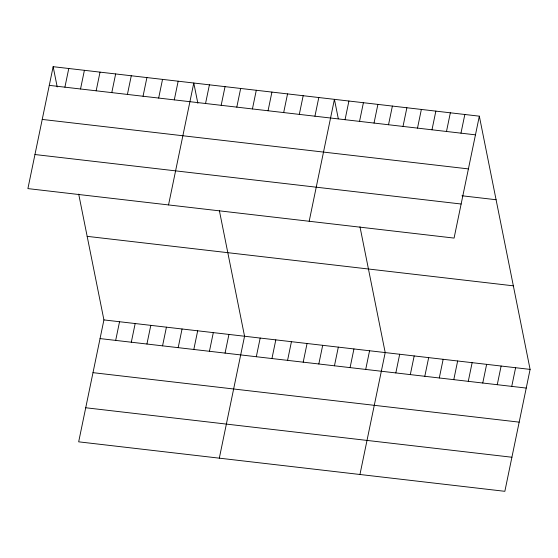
<?xml version="1.0" encoding="UTF-8"?>
<svg xmlns="http://www.w3.org/2000/svg" width="558" height="558" viewBox="0 0 558 558"><rect width="100%" height="100%" fill="white"/><g stroke="black" fill="none" stroke-linecap="round" stroke-linejoin="round"><path stroke-width="0.84" d="M53.15 66.688L27.9 188.604L454.079 238.085L479.329 116.169L53.15 66.688L57.209 86.943M64.909 87.174L68.773 68.501M80.533 88.987L84.398 70.315M96.164 90.801L100.028 72.128M111.788 92.614L115.652 73.942M127.412 94.428L131.283 75.755M143.043 96.241L146.907 77.576M78.692 194.1L103.921 319.915L78.671 441.831L504.85 491.312L530.1 369.396L479.329 116.169M158.667 98.055L162.531 79.389M115.68 340.401L119.545 321.729M174.291 99.868L178.162 81.203M131.304 342.214L135.175 323.542M168.537 204.932L193.786 83.016L197.846 103.272M146.935 344.028L150.799 325.363M205.546 103.502L209.41 84.83M162.559 345.841L166.423 327.176M221.17 105.316L225.041 86.643M178.19 347.655L182.054 328.99M236.801 107.129L240.665 88.457M193.814 349.468L197.678 330.803M252.425 108.943L256.296 90.27M209.438 351.289L213.309 332.617M268.056 110.756L271.92 92.091M225.069 353.102L228.933 334.43M283.68 112.57L287.544 93.904M219.315 458.16L244.557 336.244L219.336 210.429M299.304 114.383L303.175 95.718M256.317 356.729L260.188 338.057M314.935 116.197L318.799 97.531M271.948 358.543L275.812 339.871M309.181 221.261L334.423 99.345L338.315 118.756M287.572 360.356L291.436 341.691M345.053 119.698L348.917 101.026M303.196 362.17L307.067 343.505M359.54 121.379L363.404 102.707M318.827 363.983L322.691 345.318M374.027 123.06L377.899 104.395M334.451 365.804L338.322 347.132M388.521 124.741L392.386 106.076M350.082 367.617L353.946 348.945M403.009 126.429L406.88 107.757M365.706 369.431L369.57 350.759M417.503 128.11L421.367 109.438M359.952 474.488L385.201 352.572L359.973 226.757M431.99 129.791L435.854 111.119M395.824 372.925L399.688 354.253M446.484 131.472L450.348 112.807M410.311 374.606L414.182 355.941M460.971 133.153L464.835 114.488M424.805 376.287L428.67 357.622M439.292 377.975L443.157 359.303M453.787 379.656L457.651 360.984M468.274 381.337L472.138 362.665M482.761 383.018L486.632 364.353M497.255 384.699L501.119 366.034M511.742 386.387L515.613 367.715M49.278 85.36L475.458 134.841M42.227 119.426L468.406 168.907M461.989 195.774L496.083 199.736M34.959 154.531L461.138 204.012M87.167 236.348L513.346 285.829M103.921 319.915L530.1 369.396M100.056 338.587L526.236 388.068M92.998 372.66L519.177 422.141M85.73 407.759L511.909 457.239"/></g></svg>
